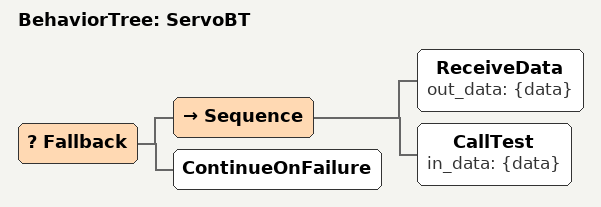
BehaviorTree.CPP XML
<?xml version="1.0" encoding="UTF-8"?>
<root BTCPP_format="4">
  <BehaviorTree ID="ServoBT">
    <Fallback>
      <Sequence>
        <ReceiveData out_data="{data}"/>
        <CallTest in_data="{data}"/>
      </Sequence>
      <ContinueOnFailure/>
    </Fallback>
  </BehaviorTree>

</root>
